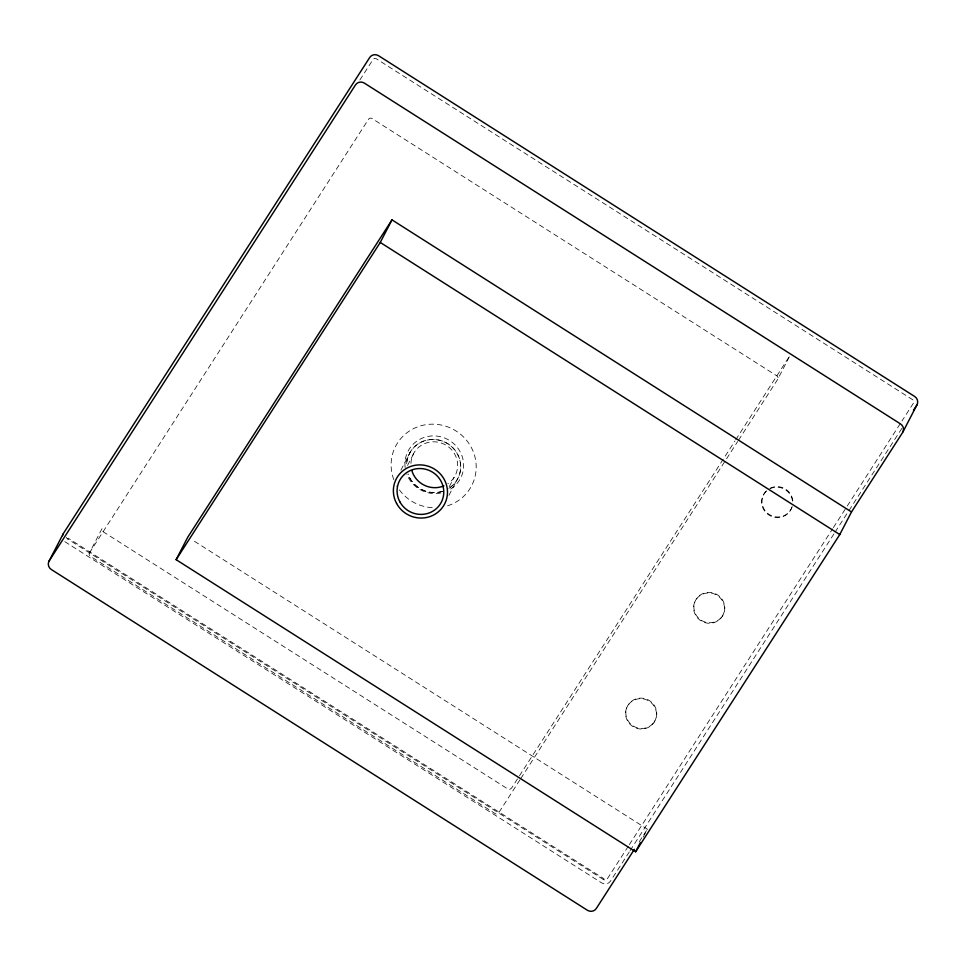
<?xml version="1.0" encoding="UTF-8"?>
<svg xmlns="http://www.w3.org/2000/svg" width="966" height="966" viewBox="0 0 966 966"><rect width="100%" height="100%" fill="white"/><g stroke="black" fill="none" stroke-linecap="round" stroke-linejoin="round"><path stroke-width="0.72" stroke-dasharray="4.83 3.62" d="M603.569 879.652L67.68 539.016L68.127 538.171L604.016 878.806L603.979 879.881A2.584 2.512 27.4 0 0 607.034 879.253L628.516 845.914M519.962 779.828L498.492 813.13A2.584 2.512 27.4 0 1 495.449 813.758L90.067 556.078A2.584 2.512 27.4 0 1 89.355 553.059L102.094 528.499L102.022 530.419L103.181 531.783L507.778 788.956L509.831 789.379L511.497 788.196L734.921 441.027M400.914 470.176L410.671 451.351M407.519 465.503L414.45 452.136M449.262 486.707L454.117 477.349M448.949 495.377L456.628 480.561M738.495 440.255L777.63 379.445L789.91 355.766M654.151 722.194A15.565 15.082 27.4 0 0 641.521 698.696A15.565 15.082 27.4 0 0 627.381 720.672A15.565 15.082 27.4 0 0 654.151 722.194L654.441 721.638A15.565 15.082 27.4 0 0 641.81 698.128A15.565 15.082 27.4 0 0 627.671 720.105A15.565 15.082 27.4 0 0 654.441 721.638M722.194 616.453A15.565 15.082 27.4 0 0 709.575 592.955A15.565 15.082 27.4 0 0 695.423 614.931A15.565 15.082 27.4 0 0 722.194 616.453L722.483 615.897A15.565 15.082 27.4 0 0 709.865 592.387A15.565 15.082 27.4 0 0 695.725 614.364A15.565 15.082 27.4 0 0 722.483 615.897M643.211 837.148L647.353 829.166L191.654 539.511M89.355 553.059L368.71 118.975A2.584 2.512 27.4 0 1 371.753 118.359L777.135 376.04A2.584 2.512 27.4 0 1 777.847 379.046M359.847 80.009L373.166 59.349A2.584 2.512 27.4 0 1 376.221 58.733L912.894 399.864A2.584 2.512 27.4 0 1 913.607 402.87L901.954 421.019M735.73 439.759L789.548 356.14M520.783 778.56L737.674 441.522M629.337 844.646L832.571 528.837M833.392 527.569L846.457 507.271M847.267 506.003L901.145 422.287M629.301 851.903L610.512 881.089A6.484 6.291 27.4 0 1 601.637 882.888L65.531 542.119A6.484 6.291 27.4 0 1 64.239 541.045M630.11 850.635L834.262 533.413M835.071 532.133L848.136 511.835M848.957 510.567L902.039 428.095M639.25 841.76L647.353 829.166M67.68 539.016L67.306 538.738A2.584 2.512 27.4 0 1 66.437 537.337M393.826 479.679A42.818 41.514 27.4 0 1 419.546 426.187A42.818 41.514 27.4 0 1 474.089 453.984A42.818 41.514 27.4 0 1 445.99 506.256M432.249 507.681A42.818 41.514 27.4 0 1 396.797 485.922M405.152 467.592A29.548 28.642 27.4 0 1 426.622 436.717A29.548 28.642 27.4 0 1 461.289 454.092A29.548 28.642 27.4 0 1 449.444 489.798M440.943 492.986A29.548 28.642 27.4 0 1 406.807 474.209M410.936 463.402A23.51 22.786 27.4 0 1 445.29 444.783A23.51 22.786 27.4 0 1 447.886 483.725M448.828 488.337A27.229 26.396 27.4 0 0 446.715 443.02A27.229 26.396 27.4 0 0 406.614 464.417A27.229 26.396 27.4 0 1 446.666 443.116A27.229 26.396 27.4 0 1 448.779 488.434M442.513 491.283A27.229 26.396 27.4 0 1 408.087 474.016M792.205 506.582A15.565 15.082 27.4 0 1 769.238 514.492A15.565 15.082 27.4 0 1 766.835 490.462M770.119 488.228A15.565 15.082 27.4 0 1 792.857 502.694M442.464 491.38A27.229 26.396 27.4 0 1 408.038 474.113M791.903 507.15A15.565 15.082 27.4 0 1 768.948 515.059A15.565 15.082 27.4 0 1 766.545 491.03M769.83 488.796A15.565 15.082 27.4 0 1 792.555 501.934"/><path stroke-width="1.45" d="M48.868 561.475L63.068 534.077M176.126 559.676L187.827 537.084L391.979 219.862L851.493 511.956L839.78 534.548L635.64 851.77L176.126 559.676L380.266 242.454L391.979 219.862M635.64 851.77L640.458 842.461M902.932 431.923L917.132 404.525M913.462 410.321L916.734 405.249A6.484 6.291 27.4 0 0 914.669 396.483L378.563 55.714A6.484 6.291 27.4 0 0 369.688 57.525L63.466 533.353A6.484 6.291 27.4 0 0 62.585 535.647M634.384 849.307L596.312 908.475A6.484 6.291 27.4 0 1 587.437 910.286L51.331 569.517A6.484 6.291 27.4 0 1 49.266 560.751L355.488 84.911A6.484 6.291 27.4 0 1 364.363 83.112L900.469 423.881A6.484 6.291 27.4 0 1 902.534 432.647L851.493 511.956M380.266 242.454L839.78 534.548M443.925 485.874A23.51 22.786 27.4 0 1 411.842 470.539M399.827 501.765A23.51 22.786 27.4 0 0 440.255 504.083A23.51 22.786 27.4 0 0 421.188 468.57A23.51 22.786 27.4 0 0 399.827 501.765M396.567 503.395A27.229 26.396 27.4 0 0 443.406 506.075A27.229 26.396 27.4 0 0 421.309 464.936A27.229 26.396 27.4 0 0 396.567 503.395"/></g></svg>
